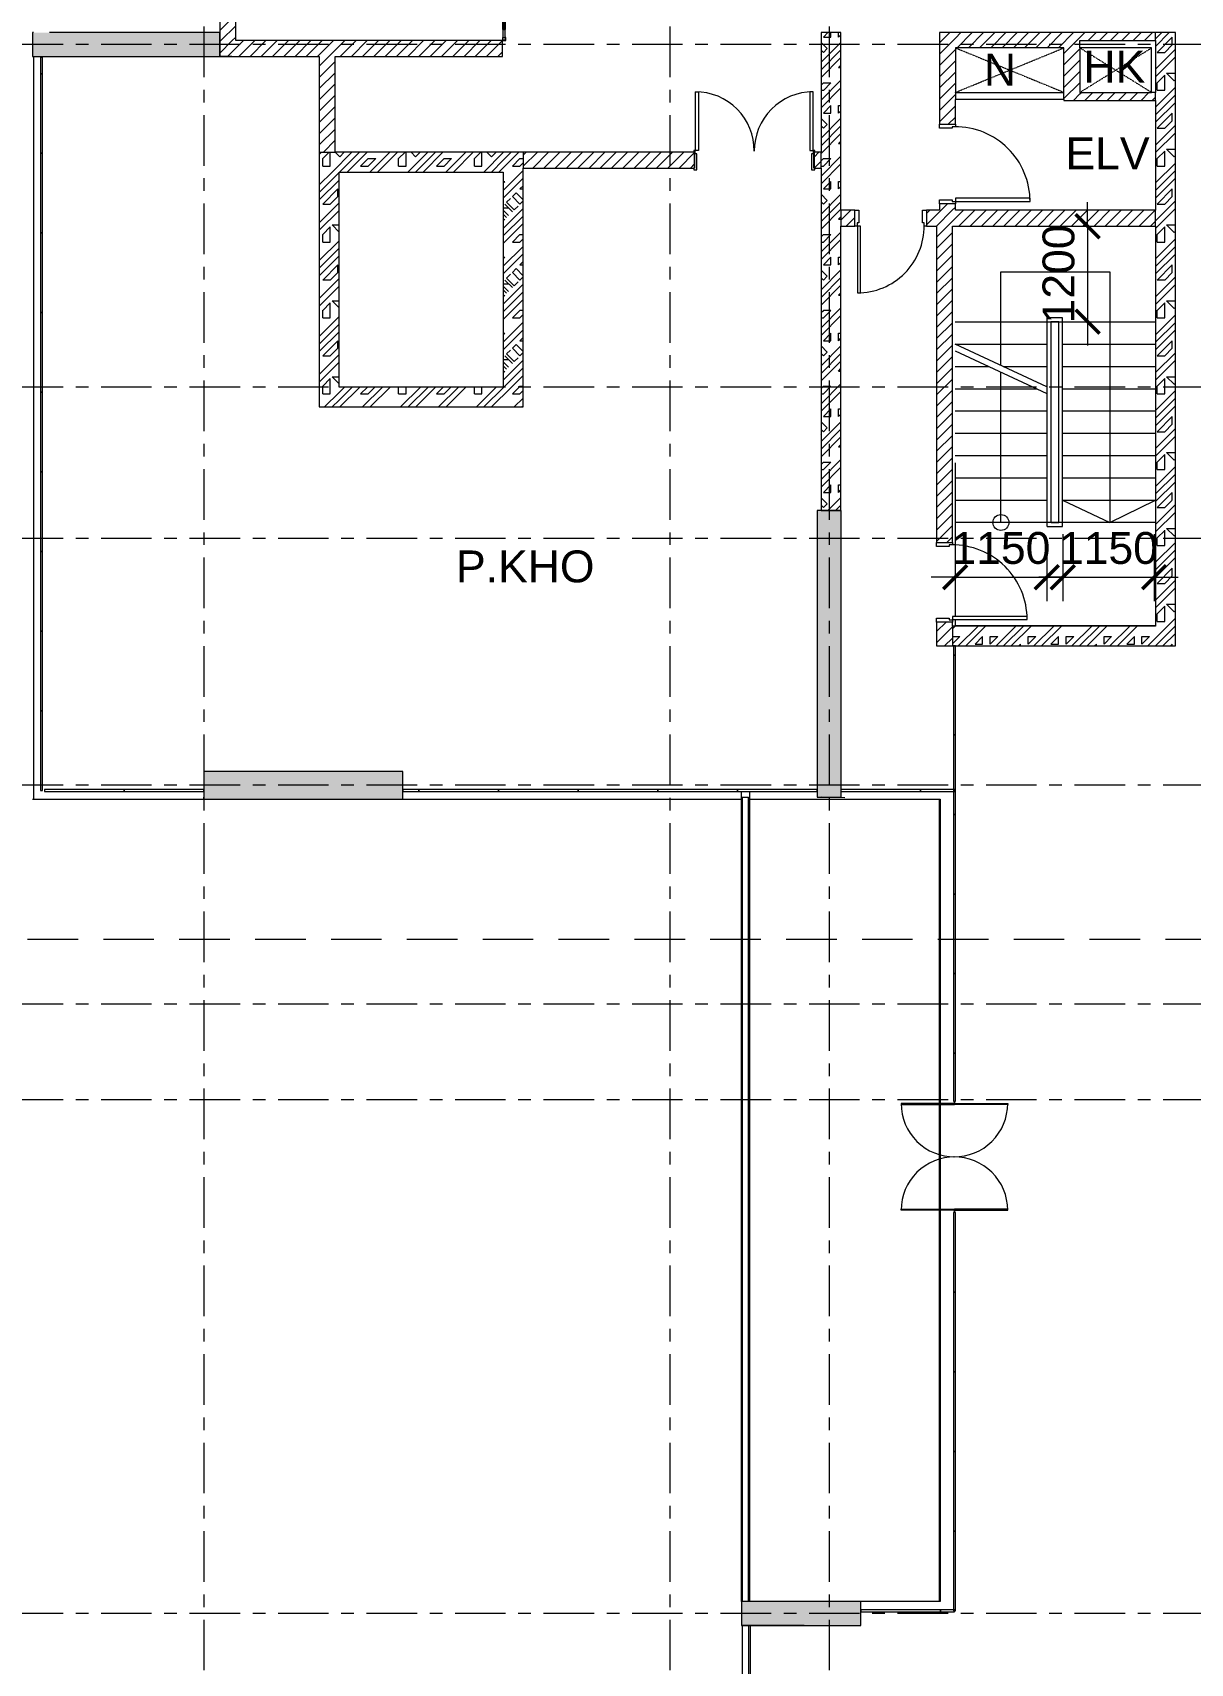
# Model space of a CAD drawing. Header units: millimetres. Extents: x -20201 to 105152, y -11216 to 48206.
# Drawn here: x -8499 to 6038, y 10825 to 31301 of the extents above; entities that cross this region are included whole.
import ezdxf

# ---------------------------------------------------------------- set-up
doc = ezdxf.new("R2010")
doc.units = ezdxf.units.MM
for name, pattern in [('Dash', [6.35, 3.175, -3.175]), ('Grid Line', [22.225, 12.7, -3.175, 3.175, -3.175]), ('HIDDEN2', [4.7625, 3.175, -1.5875])]:
    doc.linetypes.add(name, pattern=pattern)
for name, color, linetype, lineweight in [('A-DETL-GENF', 31, 'Continuous', 5), ('A-DETL-GENF-HDLN', 161, 'Dash', 5), ('CHU', 181, 'Continuous', 5), ('CUA', 31, 'Continuous', 9), ('DIM', 1, 'Continuous', 5), ('HATCH-TUONG', 152, 'Continuous', 9), ('KI-HIEU-1', 151, 'Continuous', 9), ('KINH', 152, 'Continuous', 5), ('NET CAT', 3, 'Continuous', 5), ('NET CATConcrete', 3, 'Continuous', 5), ('NET THAY 1', 41, 'Continuous', 5), ('NET-CAT', 3, 'Continuous', 9), ('NET-THAY', 2, 'Continuous', 9), ('TRUC', 225, 'Continuous', 5)]:
    doc.layers.add(name, color=color, linetype=linetype, lineweight=lineweight)
doc.styles.add('Arial_2', font='arial_1.ttf', dxfattribs={"height": 400})
doc.styles.add('TA1', font='arial_1.ttf')
doc.dimstyles.new('D_200_KTx2', dxfattribs={"dimtxt": 400, "dimasz": 300, "dimexe": 300, "dimexo": 300, "dimgap": 160, "dimtad": 1, "dimdec": 0, "dimzin": 9, "dimtxsty": 'TA1', "dimblk": 'ARCHTICK', "dimcen": 1, "dimdle": 300, "dimclrd": 256, "dimclre": 256, "dimclrt": 7, "dimadec": 0, "dimazin": 0, "dimtfac": 1, "dimtdec": 0, "dimtix": 1, "dimtmove": 1, "dimatfit": 3, "dimldrblk": 'ARCHTICK', "dimfxl": 0, "dimtolj": 1, "dimtzin": 0, "dimlwd": -1, "dimlwe": -1, "dimarcsym": 0})
pattern_1 = [(45, (0, 0), (-70.71068, 70.71068), [])]
pattern_2 = [(45, (95.25, 0), (-476.246, 476.246), []), (45, (190.5, 0), (-476.246, 476.246), []), (45, (0, 0), (-476.246, 476.246), []), (45, (476.25, 0), (-476.246, 476.246), []), (45, (571.5, 0), (-476.246, 476.246), []), (0, (381, 95.25), (0, 952.5), [95.25, -857.25]), (0, (476.25, 190.5), (0, 952.5), [95.25, -857.25]), (45, (381, 95.25), (0, 952.491), [134.683, -1212.342]), (45, (476.25, 95.25), (0, 952.491), [134.683, -1212.342]), (0, (381, 95.25), (0, 952.5), [95.25, -857.25]), (90, (-95.25, 95.25), (-952.5, 6e-14), [95.25, -857.25]), (90, (0, 95.25), (-952.5, 6e-14), [190.5, -762]), (45, (-95.25, 190.5), (0, 952.491), [134.683, -1212.342]), (90, (762, 381), (-952.5, 6e-14), [95.25, -857.25]), (0, (666.75, 381), (0, 952.5), [95.25, -857.25]), (45, (666.75, 381), (0, 952.491), [134.683, -1212.342]), (0, (857.25, 95.25), (0, 952.5), [95.25, -857.25]), (0, (857.25, 571.5), (0, 952.5), [95.25, -857.25]), (90, (1047.75, 666.75), (-952.5, 6e-14), [95.25, -857.25]), (45, (857.25, 571.5), (0, 952.491), [269.367, -1077.658]), (45, (952.5, 571.5), (0, 952.491), [134.683, -1212.342]), (45, (1143, 762), (0, 952.491), [134.683, -1212.342]), (0, (1143, 857.25), (0, 952.5), [95.25, -857.25]), (90, (1143, 762), (-952.5, 6e-14), [95.25, -857.25]), (0, (476.25, 762), (0, 952.5), [95.25, -857.25]), (0, (666.75, 857.25), (0, 952.5), [95.25, -857.25]), (90, (571.5, 762), (-952.5, 6e-14), [95.25, -857.25]), (90, (666.75, 762), (-952.5, 6e-14), [95.25, -857.25]), (45, (476.25, 762), (0, 952.491), [134.683, -1212.342]), (45, (666.75, 762), (0, 952.491), [134.683, -1212.342]), (135, (119, 214.8), (-952.491, 6e-14), [134.683, -1212.342]), (135, (238.1, 333.4), (-952.491, 6e-14), [134.683, -1212.342]), (135, (309.56, 404.8), (-952.491, 6e-14), [134.683, -1212.342]), (135, (333.4, 428.6), (-952.491, 6e-14), [134.683, -1212.342]), (135, (381, 476.25), (-952.491, 6e-14), [134.683, -1212.342]), (135, (404.8, 500.06), (-952.491, 6e-14), [134.683, -1212.342]), (135, (476.25, 571.5), (-952.491, 6e-14), [134.683, -1212.342]), (135, (523.9, 619.1), (-952.491, 6e-14), [134.683, -1212.342]), (45, (119, 214.8), (0, 952.491), [95.25, -1251.775]), (45, (238.1, 333.4), (0, 952.491), [67.36, -1279.665]), (45, (404.8, 500.06), (0, 952.491), [67.36, -1279.665]), (45, (309.56, 595.3), (0, 952.491), [67.36, -1279.665]), (45, (476.25, 571.5), (0, 952.491), [67.36, -1279.665]), (45, (381, 666.75), (0, 952.491), [67.36, -1279.665]), (0, (24.2, 309.5), (0, 952.5), [190.043, -762.457]), (0, (238.1, 523.9), (0, 952.5), [95.25, -857.25])]

# ---------------------------------------------------------------- blocks, each defined once
blk = doc.blocks.new('THANG  BO 5 - THANG  BO 5-373209-MẶT BẰNG TẦNG 2-3')
at = {"layer": 'A-DETL-GENF'}
for p, q in [((3647, 27112), (3647, 28287)), ((3647, 28287), (5013, 28287)), ((5013, 28287), (5013, 25142)), ((3072, 27662), (5588, 27662)), ((4422, 27712), (4222, 27712)), ((4222, 27712), (4222, 25092)), ((4372, 27662), (4272, 27662)), ((4272, 27662), (4272, 25142)), ((4372, 25142), (4372, 27662)), ((4422, 25092), (4422, 27712)), ((4222, 26847), (3072, 27382)), ((3072, 27382), (4222, 27382)), ((3072, 27296), (4222, 26761)), ((4418, 27382), (5588, 27382)), ((3072, 27102), (3490, 27102)), ((3674, 27102), (4222, 27102)), ((4418, 27102), (5588, 27102)), ((3647, 25142), (3647, 27026)), ((3072, 26822), (4092, 26822)), ((4418, 26822), (5588, 26822)), ((3072, 26542), (4222, 26542)), ((4418, 26542), (5588, 26542)), ((3072, 26262), (4222, 26262)), ((4418, 26262), (5588, 26262)), ((3072, 25982), (4222, 25982)), ((4418, 25982), (5588, 25982)), ((3072, 25702), (4222, 25702)), ((4418, 25702), (5588, 25702)), ((3072, 25422), (4226, 25422)), ((4418, 25422), (5588, 25422)), ((4422, 25422), (5013, 25142)), ((5013, 25142), (5588, 25422)), ((4272, 25142), (3072, 25142)), ((4226, 25092), (4422, 25092)), ((5588, 25142), (4276, 25142)), ((4276, 25142), (4372, 25142))]:
    blk.add_line(p, q, dxfattribs=at)
blk.add_circle((3647, 25142), 100, dxfattribs=at)
blk = doc.blocks.new('ALC1807-ASCENT PLAZA-KET CAU 1_rvt-1-MẶT BẰNG TẦNG 1')
at = {"layer": 'NET CAT'}
for points in [[(-8489, 31000), (-6149, 31000), (-6149, 31300), (-8499, 31300), (-8499, 31000)], [(1651, 21700), (1651, 25300), (1351, 25300), (1351, 21700)], [(-3849, 21675), (-3849, 22025), (-6349, 22025), (-6349, 21675), (-5939, 21675)], [(1901, 11300), (1901, 11600), (401, 11600), (401, 11300)]]:
    blk.add_hatch(color=7, dxfattribs=at).paths.add_polyline_path(points, flags=0)
at = {"layer": 'NET CAT', "color": 90, "lineweight": 13}
for p, q in [((-8489, 31300), (-8499, 31300)), ((-8499, 31300), (-8499, 31000)), ((-6149, 31300), (-8289, 31300)), ((-6149, 31000), (-6149, 31300)), ((-8499, 31000), (-6149, 31000)), ((1651, 25300), (1351, 25300)), ((1351, 25300), (1351, 21700)), ((1651, 21700), (1651, 25300)), ((-3849, 22025), (-6349, 22025)), ((-6349, 22025), (-6349, 21675)), ((-3849, 21675), (-3849, 22025)), ((-6349, 21675), (-3849, 21675)), ((1351, 21700), (1651, 21700)), ((1901, 11600), (401, 11600)), ((401, 11600), (401, 11300)), ((1901, 11300), (1901, 11600)), ((401, 11300), (1901, 11300))]:
    blk.add_line(p, q, dxfattribs=at)
blk = doc.blocks.new('_ARCHTICK')
at = {"color": 0, "linetype": 'ByBlock', "const_width": 0.15}
blk.add_lwpolyline([(-0.5, -0.5), (0.5, 0.5)], dxfattribs=at)
blk = doc.blocks.new('*D72')
at = {"layer": 'Defpoints', "color": 0, "transparency": 16777216}
for p in [(4697, 28870), (4654, 27670), (4748, 27670)]:
    blk.add_point(p, dxfattribs=at)
at = {"layer": 'DIM', "transparency": 16777216}
for p, q in [((4748, 28870), (4748, 29170)), ((4748, 28870), (4748, 27670)), ((4997, 28870), (5048, 28870)), ((4748, 27670), (4748, 27370)), ((4954, 27670), (5048, 27670))]:
    blk.add_line(p, q, dxfattribs=at)
at = {"layer": 'DIM', "transparency": 16777216, "xscale": 300, "yscale": 300, "zscale": 300}
for p, rotation in [((4748, 28870), 270), ((4748, 27670), 90)]:
    blk.add_blockref('_ARCHTICK', p, dxfattribs=dict(at, rotation=rotation))
at = {"layer": 'DIM', "color": 7, "transparency": 16777216, "insert": (4384, 28270), "char_height": 400, "attachment_point": 5, "rotation": 90, "style": 'TA1'}
blk.add_mtext('\\A1;1200', dxfattribs=at)
blk = doc.blocks.new('*D73')
at = {"layer": 'Defpoints', "color": 0, "transparency": 16777216}
for p in [(3084, 25150), (4234, 25150), (4234, 24463)]:
    blk.add_point(p, dxfattribs=at)
at = {"layer": 'DIM', "transparency": 16777216}
for p, q in [((3084, 24850), (3084, 24163)), ((4234, 24850), (4234, 24163)), ((3084, 24463), (2784, 24463)), ((3084, 24463), (4234, 24463)), ((4234, 24463), (4534, 24463))]:
    blk.add_line(p, q, dxfattribs=at)
at = {"layer": 'DIM', "transparency": 16777216, "xscale": 300, "yscale": 300, "zscale": 300}
blk.add_blockref('_ARCHTICK', (3084, 24463), dxfattribs=at)
at = {"layer": 'DIM', "transparency": 16777216, "xscale": 300, "yscale": 300, "zscale": 300, "rotation": 180}
blk.add_blockref('_ARCHTICK', (4234, 24463), dxfattribs=at)
at = {"layer": 'DIM', "color": 7, "transparency": 16777216, "insert": (3659, 24827), "char_height": 400, "attachment_point": 5, "style": 'TA1'}
blk.add_mtext('\\A1;1150', dxfattribs=at)
blk = doc.blocks.new('*D74')
at = {"layer": 'Defpoints', "color": 0, "transparency": 16777216}
for p in [(4435, 25305), (5584, 25305), (5584, 24463)]:
    blk.add_point(p, dxfattribs=at)
at = {"layer": 'DIM', "transparency": 16777216}
for p, q in [((4435, 25005), (4435, 24163)), ((5584, 25005), (5584, 24163)), ((4435, 24463), (4135, 24463)), ((4435, 24463), (5584, 24463)), ((5584, 24463), (5884, 24463))]:
    blk.add_line(p, q, dxfattribs=at)
at = {"layer": 'DIM', "transparency": 16777216, "xscale": 300, "yscale": 300, "zscale": 300}
blk.add_blockref('_ARCHTICK', (4435, 24463), dxfattribs=at)
at = {"layer": 'DIM', "transparency": 16777216, "xscale": 300, "yscale": 300, "zscale": 300, "rotation": 180}
blk.add_blockref('_ARCHTICK', (5584, 24463), dxfattribs=at)
at = {"layer": 'DIM', "color": 7, "transparency": 16777216, "insert": (5009, 24827), "char_height": 400, "attachment_point": 5, "style": 'TA1'}
blk.add_mtext('\\A1;1150', dxfattribs=at)
blk = doc.blocks.new('CUA 1 CANH MO - 2 - Type 1-362973-MẶT BẰNG TẦNG 2')
at = {"layer": 'CUA'}
for p, q in [((-349, -102), (-349, 98)), ((-349, 98), (-299, 98)), ((-299, 98), (-299, -61)), ((501, 98), (551, 98)), ((501, -61), (501, 98)), ((551, 98), (551, -102)), ((-319, -102), (-349, -102)), ((-319, -61), (-319, -102)), ((-299, -61), (-319, -61)), ((-278, -102), (-318, -102)), ((-318, -102), (-318, -940)), ((-278, -940), (-278, -102)), ((521, -61), (501, -61)), ((521, -102), (521, -61)), ((551, -102), (521, -102)), ((-318, -940), (-278, -940))]:
    blk.add_line(p, q, dxfattribs=at)
blk.add_arc((-318, -102), 838, 270, 0.5, dxfattribs=at)
blk = doc.blocks.new('CUA 1 CANH MO - 2 - Type 1000-536410-MẶT BẰNG TẦNG 2')
at = {"layer": 'CUA', "lineweight": 5}
for p, q in [((-399, -102), (-399, 98)), ((-399, 98), (-349, 98)), ((-349, 98), (-349, -61)), ((551, 98), (601, 98)), ((551, -61), (551, 98)), ((601, 98), (601, -102)), ((-369, -102), (-399, -102)), ((-369, -61), (-369, -102)), ((-349, -61), (-369, -61)), ((571, -61), (551, -61)), ((571, -102), (571, -61)), ((601, -102), (571, -102))]:
    blk.add_line(p, q, dxfattribs=at)
at = {"layer": 'CUA'}
for p, q in [((-328, -102), (-368, -102)), ((-368, -102), (-368, -1040)), ((-328, -1040), (-328, -102)), ((-368, -1040), (-328, -1040))]:
    blk.add_line(p, q, dxfattribs=at)
at = {"layer": 'CUA', "lineweight": 5}
blk.add_arc((-368, -102), 938, 270, 0.5, dxfattribs=at)
blk = doc.blocks.new('System Panel - Glazed-616741-MẶT BẰNG TẦNG 2')
at = {"layer": 'KINH', "lineweight": 9}
for p, q in [((400, 13), (-400, 13)), ((-400, 13), (-400, -13)), ((400, -13), (400, 13)), ((-400, -13), (400, -13))]:
    blk.add_line(p, q, dxfattribs=at)
blk = doc.blocks.new('CUA 1 CANH MO - 2 - Type 1000-536230-MẶT BẰNG TẦNG 2')
at = {"layer": 'CUA', "lineweight": 5}
for p, q in [((-399, -102), (-399, 98)), ((-399, 98), (-349, 98)), ((-349, 98), (-349, -61)), ((551, 98), (601, 98)), ((551, -61), (551, 98)), ((601, 98), (601, -102)), ((-369, -102), (-399, -102)), ((-369, -61), (-369, -102)), ((-349, -61), (-369, -61)), ((571, -61), (551, -61)), ((571, -102), (571, -61)), ((601, -102), (571, -102))]:
    blk.add_line(p, q, dxfattribs=at)
at = {"layer": 'CUA'}
for p, q in [((-328, -102), (-368, -102)), ((-368, -102), (-368, -1040)), ((-328, -1040), (-328, -102)), ((-368, -1040), (-328, -1040))]:
    blk.add_line(p, q, dxfattribs=at)
at = {"layer": 'CUA', "lineweight": 5}
blk.add_arc((-368, -102), 938, 270, 0.5, dxfattribs=at)
blk = doc.blocks.new('CUA 2 CANH MO KHUNG NHOM - 1 - Type 1500-628725-MẶT BẰNG TẦNG 2')
at = {"layer": 'CUA'}
for p, q in [((-638, 861), (-598, 861)), ((-638, 122), (-638, 861)), ((-598, 861), (-598, 122)), ((800, 861), (800, 122)), ((840, 861), (800, 861)), ((840, 122), (840, 861)), ((-598, 122), (-638, 122)), ((800, 122), (840, 122))]:
    blk.add_line(p, q, dxfattribs=at)
at = {"layer": 'CUA', "lineweight": 5}
for p, q in [((-639, 122), (-659, 122)), ((-659, 122), (-659, 102)), ((-659, 102), (-649, 102)), ((-649, 102), (-649, -98)), ((-639, 81), (-639, 122)), ((-619, 81), (-639, 81)), ((-619, -118), (-619, 81)), ((841, 81), (821, 81)), ((821, 81), (821, -118)), ((861, 122), (841, 122)), ((841, 122), (841, 81)), ((851, -98), (851, 102)), ((851, 102), (861, 102)), ((861, 102), (861, 122)), ((-649, -98), (-659, -98)), ((-659, -98), (-659, -118)), ((-659, -118), (-619, -118)), ((821, -118), (861, -118)), ((861, -98), (851, -98)), ((861, -118), (861, -98))]:
    blk.add_line(p, q, dxfattribs=at)
for centre, start, end in [((-638, 122), 359.5, 90), ((840, 122), 90, 180.5)]:
    blk.add_arc(centre, 738, start, end, dxfattribs=at)
blk = doc.blocks.new('System Panel - Glazed-540955-MẶT BẰNG TẦNG 2')
at = {"layer": 'KINH', "lineweight": 9}
for p, q in [((500, 13), (-500, 13)), ((-500, 13), (-500, -13)), ((500, -13), (500, 13)), ((-500, -13), (500, -13))]:
    blk.add_line(p, q, dxfattribs=at)
blk = doc.blocks.new('CUA KINH BAN LE SAN MO 2 HUONG - Type 1-569646-MẶT BẰNG TẦNG 2')
at = {"layer": 'CUA'}
for p, q in [((-669, 668.5), (-657, 668.5)), ((-669, 0), (-669, 668.5)), ((-657, 668.5), (-657, 0)), ((657, 668.5), (657, 0)), ((669, 668.5), (657, 668.5)), ((669, 0), (669, 668.5)), ((-670, 0.5), (-700, 0.5)), ((-700, 0.5), (-700, -0.5)), ((-670, -0.5), (-670, 0.5)), ((-657, 0), (-669, 0)), ((-669, 0), (-669, -668.5)), ((-657, 0), (-669, 0)), ((-657, -668.5), (-657, 0)), ((657, 0), (669, 0)), ((657, -668.5), (657, 0)), ((657, 0), (669, 0)), ((669, 0), (669, -668.5)), ((700, 0.5), (670, 0.5)), ((670, 0.5), (670, -0.5)), ((700, -0.5), (700, 0.5)), ((-700, -0.5), (-670, -0.5)), ((670, -0.5), (700, -0.5)), ((-669, -668.5), (-657, -668.5)), ((669, -668.5), (657, -668.5))]:
    blk.add_line(p, q, dxfattribs=at)
for centre, start, end in [((-669, 0), 359.5, 90), ((669, 0), 90, 180.5), ((-669, 0), 270, 0.5), ((669, 0), 179.5, 270)]:
    blk.add_arc(centre, 668.5, start, end, dxfattribs=at)
blk = doc.blocks.new('System Panel - Glazed-569245-MẶT BẰNG TẦNG 2')
at = {"layer": 'KINH', "color": 250, "lineweight": 9}
for p, q in [((300, 12.7), (-300, 12.7)), ((-300, 12.7), (-300, -12.7)), ((300, -12.7), (300, 12.7)), ((-300, -12.7), (300, -12.7))]:
    blk.add_line(p, q, dxfattribs=at)
blk = doc.blocks.new('System Panel - Glazed-819737-MẶT BẰNG TẦNG 2')
at = {"layer": 'KINH', "color": 250, "lineweight": 9}
for p, q in [((100, 13), (-100, 13)), ((-100, 13), (-100, -13)), ((100, -13), (100, 13)), ((-100, -13), (100, -13))]:
    blk.add_line(p, q, dxfattribs=at)
blk = doc.blocks.new('Top Rail Type - Top Rail_Internal_-571247-MẶT BẰNG TẦNG 2')
at = {"layer": 'NET THAY 1', "color": 7}
for p, q in [((410, 21700), (410, 11600)), ((490, 11600), (490, 21700))]:
    blk.add_line(p, q, dxfattribs=at)
at = {"layer": 'NET THAY 1', "color": 7, "flags": 128}
for points in [[(410, 21700), (411, 21700), (413, 21700), (418, 21700), (423, 21700), (430, 21700), (438, 21700), (446, 21700), (454, 21700), (462, 21700), (470, 21700), (477, 21700), (482, 21700), (486, 21700), (489, 21700), (490, 21700)], [(490, 11600), (489, 11600), (486, 11600), (482, 11600), (477, 11600), (470, 11600), (462, 11600), (454, 11600), (446, 11600), (438, 11600), (430, 11600), (423, 11600), (418, 11600), (413, 11600), (411, 11600), (410, 11600)]]:
    blk.add_lwpolyline(points, dxfattribs=at)
blk = doc.blocks.new('Top Rail Type - Top Rail_Internal_-V1-MẶT BẰNG TẦNG 2')
at = {"layer": 'NET THAY 1', "color": 7}
for p, q in [((409, 21700), (409, 11600)), ((491, 21700), (491, 11600))]:
    blk.add_line(p, q, dxfattribs=at)
blk = doc.blocks.new('System Panel - Glazed-629866-MẶT BẰNG TẦNG 2')
at = {"layer": 'KINH', "lineweight": 9}
for p, q in [((57, 13), (-57, 13)), ((-57, 13), (-57, -13)), ((57, -13), (57, 13)), ((-57, -13), (57, -13))]:
    blk.add_line(p, q, dxfattribs=at)
blk = doc.blocks.new('System Panel - Glazed-807404-MẶT BẰNG TẦNG 2')
at = {"layer": 'KINH', "lineweight": 9}
for p, q in [((212, 13), (-212, 13)), ((-212, 13), (-212, -13)), ((212, -13), (212, 13)), ((-212, -13), (212, -13))]:
    blk.add_line(p, q, dxfattribs=at)
blk = doc.blocks.new('CUA SAN PHOI LUA - CUA SAN PHOI LUA-807321-MẶT BẰNG TẦNG 2')
at = {"layer": 'CUA'}
for p, q in [((-460, -100), (-500, -100)), ((-500, -100), (-500, -140)), ((-500, -140), (-460, -140)), ((-495, -135), (-495, -105)), ((-495, -105), (-460, -105)), ((-460, -135), (-495, -135)), ((-460, -105), (-460, -100)), ((-360, -105), (-460, -105)), ((-460, -105), (-460, -135)), ((-460, -135), (-360, -135)), ((-460, -140), (-460, -135)), ((-360, -135), (-360, -105)), ((-360, -105), (400, -105)), ((400, -115), (-360, -115)), ((-360, -115), (-360, -125)), ((-360, -125), (400, -125)), ((400, -135), (-360, -135)), ((500, -105), (400, -105)), ((400, -105), (400, -135)), ((400, -125), (400, -115)), ((400, -135), (500, -135)), ((500, -135), (500, -105))]:
    blk.add_line(p, q, dxfattribs=at)
at = {"layer": 'CUA', "color": 250}
for p, q in [((1460, -100), (1460, -105)), ((1500, -100), (1460, -100)), ((1460, -105), (1495, -105)), ((1495, -135), (1460, -135)), ((1460, -135), (1460, -140)), ((1460, -140), (1500, -140)), ((1495, -105), (1495, -135)), ((1500, -140), (1500, -100))]:
    blk.add_line(p, q, dxfattribs=at)
blk = doc.blocks.new('System Panel - Glazed-845754-MẶT BẰNG TẦNG 2')
at = {"layer": 'KINH', "lineweight": 9}
for p, q in [((87, 13), (-87, 13)), ((-87, 13), (-87, -13)), ((87, -13), (87, 13)), ((-87, -13), (87, -13))]:
    blk.add_line(p, q, dxfattribs=at)
blk = doc.blocks.new('Family1 - Family1-807377-MẶT BẰNG TẦNG 2')
at = {"layer": 'A-DETL-GENF', "color": 7}
for p, q in [((1363, 560), (0, 560)), ((0, 560), (0, 0)), ((1363, 0), (1363, 560)), ((0, 0), (1363, 0))]:
    blk.add_line(p, q, dxfattribs=at)
at = {"layer": 'A-DETL-GENF-HDLN', "color": 7}
for p, q in [((0, 560), (1363, 1)), ((0, 0), (1363, 559))]:
    blk.add_line(p, q, dxfattribs=at)
blk = doc.blocks.new('Family1 - Family1-853183-MẶT BẰNG TẦNG 2')
at = {"layer": 'A-DETL-GENF', "color": 7}
for p, q in [((900, 560), (0, 560)), ((0, 560), (0, 0)), ((900, 0), (900, 560)), ((0, 0), (900, 0))]:
    blk.add_line(p, q, dxfattribs=at)
at = {"layer": 'A-DETL-GENF-HDLN', "color": 7}
for p, q in [((0, 560), (900, 1)), ((0, 0), (900, 559))]:
    blk.add_line(p, q, dxfattribs=at)

msp = doc.modelspace()

# ---------------------------------------------------------------- hatches: boundary and pattern name
at = {"layer": 'HATCH-TUONG', "lineweight": 5}
h = msp.add_hatch(dxfattribs=at)
h.set_pattern_fill('FP_2', color=256, style=0, pattern_type=2)
h.set_pattern_definition(pattern_1)
h.paths.add_polyline_path([(-2599.5, 30999.9), (-2599.5, 31199.9), (-2799.5, 31199.9), (-2799.5, 30999.9)], flags=0)
h.paths.add_polyline_path([(-2799.5, 32199.9), (-2599.5, 32199.9), (-2599.5, 36299.9), (-2799.5, 36299.9), (-2799.5, 32799.9)], flags=0)
h = msp.add_hatch(dxfattribs=at)
h.set_pattern_fill('FP_2', color=256, style=0, pattern_type=2)
h.set_pattern_definition(pattern_1)
h.paths.add_polyline_path([(-5949.5, 31199.9), (-5949.5, 32799.9), (-6149.5, 32799.9), (-6149.5, 31199.9)], flags=0)
h = msp.add_hatch(dxfattribs=at)
h.set_pattern_fill('FP_2', color=256, style=0, pattern_type=2)
h.set_pattern_definition(pattern_1)
h.paths.add_polyline_path([(-2799.5, 30999.9), (-2799.5, 31199.9), (-6149.5, 31199.9), (-6149.5, 30999.9), (-3893.8, 30999.9)], flags=0)
h = msp.add_hatch(dxfattribs=at)
h.set_pattern_fill('FP_1', color=256, style=0, pattern_type=2)
h.set_pattern_definition(pattern_2)
h.paths.add_polyline_path([(1400.5, 25299.9), (1650.5, 25299.9), (1650.5, 31299.9), (1400.5, 31299.9), (1400.5, 25833.4)], flags=0)
h = msp.add_hatch(dxfattribs=at)
h.set_pattern_fill('FP_2', color=256, style=0, pattern_type=2)
h.set_pattern_definition(pattern_1)
h.paths.add_polyline_path([(2887.2, 29069.9), (3087.2, 29069.9), (3087.2, 29150), (2887.2, 29150)], flags=0)
h.paths.add_polyline_path([(2887.2, 30150), (3087.2, 30150), (3087.2, 31299.9), (2887.2, 31299.9), (2887.2, 30459.9)], flags=0)
h = msp.add_hatch(dxfattribs=at)
h.set_pattern_fill('FP_2', color=256, style=0, pattern_type=2)
h.set_pattern_definition(pattern_1)
h.paths.add_polyline_path([(4650.5, 31099.9), (4650.5, 31299.9), (3087.2, 31299.9), (3087.2, 31109.9), (4450.5, 31109.9), (4450.5, 31099.9)], flags=0)
h = msp.add_hatch(dxfattribs=at)
h.set_pattern_fill('FP_2', color=256, style=0, pattern_type=2)
h.set_pattern_definition(pattern_1)
h.paths.add_polyline_path([(5600.5, 31199.9), (5600.5, 31299.9), (4650.5, 31299.9), (4650.5, 31199.9), (4665.6, 31199.9)], flags=0)
h = msp.add_hatch(dxfattribs=at)
h.set_pattern_fill('FP_1', color=256, style=0, pattern_type=2)
h.set_pattern_definition(pattern_2)
h.paths.add_polyline_path([(5600.5, 23599.9), (5850.5, 23599.9), (5850.5, 31299.9), (5600.5, 31299.9), (5600.5, 23849.9)], flags=0)
h = msp.add_hatch(dxfattribs=at)
h.set_pattern_fill('FP_2', color=256, style=0, pattern_type=2)
h.set_pattern_definition(pattern_1)
h.paths.add_polyline_path([(-4699.5, 29799.9), (-4699.5, 30999.9), (-4899.5, 30999.9), (-4899.5, 29799.9)], flags=0)
h = msp.add_hatch(dxfattribs=at)
h.set_pattern_fill('FP_2', color=256, style=0, pattern_type=2)
h.set_pattern_definition(pattern_1)
h.paths.add_polyline_path([(4650.5, 30449.9), (4650.5, 31099.9), (4450.5, 31099.9), (4450.5, 30449.9)], flags=0)
h = msp.add_hatch(dxfattribs=at)
h.set_pattern_fill('FP_2', color=256, style=0, pattern_type=2)
h.set_pattern_definition(pattern_1)
h.paths.add_polyline_path([(5600.5, 30449.9), (5600.5, 30549.9), (4650.5, 30549.9), (4650.5, 30449.9), (5550.5, 30449.9)], flags=0)
h = msp.add_hatch(dxfattribs=at)
h.set_pattern_fill('FP_1', color=256, style=0, pattern_type=2)
h.set_pattern_definition(pattern_2)
h.paths.add_polyline_path([(-4649.5, 29549.9), (-2589.5, 29549.9), (-2589.5, 29799.9), (-4899.5, 29799.9), (-4899.5, 29549.9)], flags=0)
h = msp.add_hatch(dxfattribs=at)
h.set_pattern_fill('FP_1', color=256, style=0, pattern_type=2)
h.set_pattern_definition(pattern_2)
h.paths.add_polyline_path([(-2589.5, 26849.9), (-2339.5, 26849.9), (-2339.5, 29799.9), (-2589.5, 29799.9), (-2589.5, 29549.9)], flags=0)
h = msp.add_hatch(dxfattribs=at)
h.set_pattern_fill('FP_2', color=256, style=0, pattern_type=2)
h.set_pattern_definition(pattern_1)
h.paths.add_polyline_path([(-2339.5, 29599.9), (-187.8, 29599.9), (-187.8, 29799.9), (-2339.5, 29799.9), (-2339.5, 29684.1)], flags=0)
h.paths.add_polyline_path([(1312.2, 29599.9), (1400.5, 29599.9), (1400.5, 29799.9), (1312.2, 29799.9), (1312.2, 29684.1)], flags=0)
h = msp.add_hatch(dxfattribs=at)
h.set_pattern_fill('FP_1', color=256, style=0, pattern_type=2)
h.set_pattern_definition(pattern_2)
h.paths.add_polyline_path([(-4649.5, 26599.9), (-4649.5, 29549.9), (-4899.5, 29549.9), (-4899.5, 26599.9)], flags=0)
h = msp.add_hatch(dxfattribs=at)
h.set_pattern_fill('FP_2', color=256, style=0, pattern_type=2)
h.set_pattern_definition(pattern_1)
h.paths.add_polyline_path([(3050.5, 28869.9), (5600.5, 28869.9), (5600.5, 29069.9), (2725.8, 29069.9), (2725.8, 28869.9), (2850.5, 28869.9)], flags=0)
h.paths.add_polyline_path([(1812.4, 28869.9), (1825.8, 28869.9), (1825.8, 29069.9), (1650.5, 29069.9), (1650.5, 28869.9)], flags=0)
h = msp.add_hatch(dxfattribs=at)
h.set_pattern_fill('FP_2', color=256, style=0, pattern_type=2)
h.set_pattern_definition(pattern_1)
h.paths.add_polyline_path([(2850.5, 23599.9), (3050.5, 23599.9), (3050.5, 23899.9), (2850.5, 23899.9)], flags=0)
h.paths.add_polyline_path([(2850.5, 24899.9), (3050.5, 24899.9), (3050.5, 28869.9), (2850.5, 28869.9), (2850.5, 25833.4)], flags=0)
h = msp.add_hatch(dxfattribs=at)
h.set_pattern_fill('FP_1', color=256, style=0, pattern_type=2)
h.set_pattern_definition(pattern_2)
h.paths.add_polyline_path([(-3893.8, 26599.9), (-2339.5, 26599.9), (-2339.5, 26849.9), (-4649.5, 26849.9), (-4649.5, 26599.9)], flags=0)
h = msp.add_hatch(dxfattribs=at)
h.set_pattern_fill('FP_1', color=256, style=0, pattern_type=2)
h.set_pattern_definition(pattern_2)
h.paths.add_polyline_path([(5600.5, 23599.9), (5600.5, 23849.9), (3050.5, 23849.9), (3050.5, 23599.9), (4665.6, 23599.9)], flags=0)
at = {"layer": 'NET THAY 1'}
h = msp.add_hatch(dxfattribs=at)
h.set_pattern_fill('FP_6', color=256, style=0, pattern_type=2)
h.set_pattern_definition([(230, (3100.52, 25879.94), (-182.185, 15.939), [19.05, -209.55]), (175, (3100.52, 25879.94), (-35.242, 191.057), [15.24, -167.64]), (280.451, (3085.34, 25881.26), (-146.943, -175.117), [16.19, -178.09]), (210, (3100.52, 25879.94), (-165.746, 77.289), [19.05, -209.55]), (155, (3100.52, 25879.94), (32.228, 191.588), [15.24, -167.64]), (260.451, (3086.7, 25886.36), (-197.974, -114.299), [16.19, -178.09]), (226.184, (3100.52, 25829.14), (-271.08, 42.043), [28.575, -314.325]), (276.636, (3077.93, 25832.64), (-237.403, -247.427), [24.285, -267.135]), (171.184, (3100.52, 25829.14), (-237.405, -247.425), [22.86, -251.46]), (201, (3075.12, 25841.84), (-151.615, 102.266), [19.05, -209.55]), (146, (3075.12, 25841.84), (-61.802, -184.188), [15.24, -167.64]), (251.451, (3062.49, 25850.36), (-213.417, -81.921), [16.19, -178.09]), (217.5, (3100.524, 25879.94), (-3.0883, -84.555), [8.382, -157.226, 8.382, -161.798, -168.275]), (217.5, (3100.524, 25879.94), (-3.0883, -84.555), [-335.788, 8.382, -159.893]), (187.5, (3100.52, 25879.94), (-66.8194, -100.181), [8.382, -88.646, 8.382, -153.416, -64.135]), (187.5, (3100.52, 25879.94), (-66.8194, -100.181), [-258.826, 8.382, -55.753]), (147.5, (3111.85, 25879.94), (-135.5905, 5.729), [8.382, -55.118, 8.382, -189.738, -262.89]), (147.5, (3111.85, 25879.94), (-135.5905, 5.729), [-261.62, 8.382, -254.508]), (137.5, (3182.57, 25879.94), (-148.129, -25.427), [8.382, -74.168, 8.382, -123.19, -186.69]), (137.5, (3182.57, 25879.94), (-148.129, -25.427), [-214.122, 8.382, -178.308])])
h.paths.add_polyline_path([(4237.2, 26629.9), (4237.2, 26879.9), (4230.8, 26879.9), (4230.8, 26629.9)], flags=0)

# ---------------------------------------------------------------- linework, layer by layer
at = {"layer": 'KI-HIEU-1', "linetype": 'HIDDEN2', "ltscale": 200}
msp.add_line((-17135.3, 19919), (102085.8, 19919), dxfattribs=at)
at = {"layer": 'KINH', "lineweight": 9}
for p, q in [((-8376.2, 30987.9), (-8401.6, 30987.9)), ((-8401.6, 30987.9), (-8401.6, 30784.9)), ((-8376.2, 30784.9), (-8376.2, 30987.9)), ((-8401.6, 30784.9), (-8376.2, 30784.9))]:
    msp.add_line(p, q, dxfattribs=at)
at = {"layer": 'NET CATConcrete'}
for p, q in [((-6149.5, 31299.9), (-6149.5, 30999.9)), ((-5999.5, 30999.9), (-6149.5, 30999.9)), ((-5999.5, 30999.9), (-5699.5, 30999.9)), ((-8499.5, 21674.9), (-8199.5, 21674.9)), ((-8199.5, 21674.9), (-6349.5, 21674.9)), ((-6349.5, 21674.9), (-6349.5, 21699.9)), ((-3849.5, 21676.1), (400.5, 21676.1)), ((500.5, 21676.1), (2896, 21676.1)), ((1700.4, 21692.1), (1400.5, 21699.9)), ((2886, 17853.9), (2886, 21676.1)), ((2886, 11601.1), (2886, 16515.9)), ((2896, 11601.1), (500.5, 11601.1)), ((1189.8, 11299.9), (400.5, 11299.9)), ((410.5, 11299.9), (410.5, 6499.9))]:
    msp.add_line(p, q, dxfattribs=at)
at = {"layer": 'NET-CAT'}
for p, q in [((-6149.5, 32799.9), (-6149.5, 31199.9)), ((-5949.5, 31199.9), (-5949.5, 32799.9)), ((-6149.5, 31199.9), (-6149.5, 30999.9)), ((-2799.5, 31199.9), (-5949.5, 31199.9)), ((-2599.5, 31199.9), (-2799.5, 31199.9)), ((-2599.5, 30999.9), (-2599.5, 31199.9)), ((1400.5, 31299.9), (1400.5, 29799.9)), ((1650.5, 31299.9), (1400.5, 31299.9)), ((1650.5, 29069.9), (1650.5, 31299.9)), ((3087.2, 31299.9), (2887.2, 31299.9)), ((2887.2, 31299.9), (2887.2, 30150)), ((4650.5, 31299.9), (3087.2, 31299.9)), ((5600.5, 31299.9), (4650.5, 31299.9)), ((4650.5, 31109.9), (4650.5, 31199.9)), ((4650.5, 31199.9), (5600.5, 31199.9)), ((5850.5, 31299.9), (5600.5, 31299.9)), ((5600.5, 31199.9), (5600.5, 30549.9)), ((5850.5, 23599.9), (5850.5, 31299.9)), ((-6149.5, 30999.9), (-4899.5, 30999.9)), ((-4899.5, 30999.9), (-4899.5, 29799.9)), ((-4699.5, 30999.9), (-2799.5, 30999.9)), ((-4699.5, 29799.9), (-4699.5, 30999.9)), ((-2799.5, 30999.9), (-2599.5, 30999.9)), ((5600.5, 30549.9), (5550.5, 30549.9)), ((3087.2, 30150), (3087.2, 30459.9)), ((4450.5, 30459.9), (4450.5, 30449.9)), ((4450.5, 30449.9), (4650.5, 30449.9)), ((4650.5, 30449.9), (5600.5, 30449.9)), ((5600.5, 30449.9), (5600.5, 29069.9)), ((2887.2, 30150), (3087.2, 30150)), ((-4899.5, 29799.9), (-4899.5, 29549.9)), ((-2589.5, 29799.9), (-4699.5, 29799.9)), ((-2339.5, 29799.9), (-2589.5, 29799.9)), ((-187.8, 29799.9), (-2339.5, 29799.9)), ((-187.8, 29599.9), (-187.8, 29799.9)), ((1400.5, 29799.9), (1312.2, 29799.9)), ((1312.2, 29799.9), (1312.2, 29599.9)), ((-4899.5, 29549.9), (-4899.5, 26599.9)), ((-4649.5, 29549.9), (-2589.5, 29549.9)), ((-4649.5, 26849.9), (-4649.5, 29549.9)), ((-2589.5, 29549.9), (-2589.5, 26849.9)), ((-2339.5, 29599.9), (-187.8, 29599.9)), ((-2339.5, 26849.9), (-2339.5, 29599.9)), ((1312.2, 29599.9), (1400.5, 29599.9)), ((1400.5, 29599.9), (1400.5, 25299.9)), ((3087.2, 29150), (2887.2, 29150)), ((2887.2, 29150), (2887.2, 29069.9)), ((3087.2, 29069.9), (3087.2, 29150)), ((1825.8, 29069.9), (1650.5, 29069.9)), ((1825.8, 28869.9), (1825.8, 29069.9)), ((2887.2, 29069.9), (2725.8, 29069.9)), ((2725.8, 29069.9), (2725.8, 28869.9)), ((5600.5, 29069.9), (3087.2, 29069.9)), ((1650.5, 28869.9), (1825.8, 28869.9)), ((1650.5, 25299.9), (1650.5, 28869.9)), ((2725.8, 28869.9), (2850.5, 28869.9)), ((2850.5, 28869.9), (2850.5, 24899.9)), ((3050.5, 28869.9), (5600.5, 28869.9)), ((3050.5, 24899.9), (3050.5, 28869.9)), ((5600.5, 28869.9), (5600.5, 23849.9)), ((-2589.5, 26849.9), (-4649.5, 26849.9)), ((-2339.5, 26599.9), (-2339.5, 26849.9)), ((-4899.5, 26599.9), (-4649.5, 26599.9)), ((-4649.5, 26599.9), (-2339.5, 26599.9)), ((1400.5, 25299.9), (1650.5, 25299.9)), ((2850.5, 24899.9), (3050.5, 24899.9)), ((2850.5, 23899.9), (2850.5, 23599.9)), ((3050.5, 23899.9), (2850.5, 23899.9)), ((3050.5, 23849.9), (3050.5, 23899.9)), ((5600.5, 23849.9), (3050.5, 23849.9)), ((2850.5, 23599.9), (3050.5, 23599.9)), ((3050.5, 23599.9), (5600.5, 23599.9)), ((5600.5, 23599.9), (5850.5, 23599.9))]:
    msp.add_line(p, q, dxfattribs=at)
at = {"layer": 'NET-CAT', "lineweight": 15}
for p, q in [((5600.5, 31199.9), (5600.5, 31299.9)), ((5600.5, 30449.9), (5600.5, 30549.9)), ((-4899.5, 29799.9), (-4699.5, 29799.9)), ((-2339.5, 29799.9), (-2339.5, 29599.9)), ((1400.5, 29599.9), (1400.5, 29799.9)), ((1650.5, 29069.9), (1650.5, 28869.9)), ((5600.5, 28869.9), (5600.5, 29069.9)), ((3050.5, 23849.9), (3050.5, 23599.9))]:
    msp.add_line(p, q, dxfattribs=at)
at = {"layer": 'NET-THAY', "color": 250}
for p, q in [((-8489.5, 30999.9), (-8489.5, 21676.1)), ((3087.1, 23970.9), (3087.1, 25899.9)), ((3087.1, 23851.1), (3087.1, 23930.9)), ((5600.5, 23851.1), (3087.1, 23851.1)), ((2896, 21676.1), (2896, 17853.9)), ((2886, 16527.9), (2886, 17841.9)), ((2896, 17841.9), (2896, 16527.9)), ((2896, 16515.9), (2896, 11601.1))]:
    msp.add_line(p, q, dxfattribs=at)
at = {"layer": 'NET-THAY', "color": 10, "lineweight": 15}
for p, q in [((3087.2, 30549.9), (3087.2, 30459.9)), ((4450.5, 30459.9), (4450.5, 30549.9)), ((4450.5, 30459.9), (3087.2, 30459.9)), ((400.5, 11599.9), (400.5, 21772.2)), ((500.5, 21772.2), (500.5, 11599.9))]:
    msp.add_line(p, q, dxfattribs=at)
at = {"layer": 'TRUC', "linetype": 'Grid Line', "ltscale": 50}
for p, q in [((-6349.5, 43599.9), (-6349.5, -7167.6)), ((-499.5, 43599.9), (-499.5, -4500.1)), ((1500.5, 43599.9), (1500.5, -7167.6)), ((43000.5, 31149.9), (-14407, 31149.9)), ((43000.5, 26849.9), (-12092.4, 26849.9)), ((43000.5, 24949.9), (-14407, 24949.9)), ((43000.5, 21849.9), (-12092.4, 21849.9)), ((43000.5, 19099.9), (-12092.4, 19099.9)), ((43000.5, 17899.9), (-14407, 17899.9)), ((43000.5, 11449.9), (-12092.4, 11449.9))]:
    msp.add_line(p, q, dxfattribs=at)

# ---------------------------------------------------------------- block references
at = {"lineweight": 5}
for name, p in [('ALC1807-ASCENT PLAZA-KET CAU 1_rvt-1-MẶT BẰNG TẦNG 1', (0, 0)), ('Family1 - Family1-807377-MẶT BẰNG TẦNG 2', (3087.2, 30549.9)), ('Family1 - Family1-853183-MẶT BẰNG TẦNG 2', (4650.5, 30549.9))]:
    msp.add_blockref(name, p, dxfattribs=at)
at = {"color": 10, "lineweight": 15}
for name, p, rotation in [('CUA SAN PHOI LUA - CUA SAN PHOI LUA-807321-MẶT BẰNG TẦNG 2', (-2699.5, 31699.9), 90), ('System Panel - Glazed-540955-MẶT BẰNG TẦNG 2', (-8388.9, 30284.9), 90), ('CUA 1 CANH MO - 2 - Type 1000-536230-MẶT BẰNG TẦNG 2', (2984.9, 29548.6), 90), ('System Panel - Glazed-540955-MẶT BẰNG TẦNG 2', (-8388.9, 29284.9), 90), ('System Panel - Glazed-540955-MẶT BẰNG TẦNG 2', (-8388.9, 28284.9), 90), ('System Panel - Glazed-540955-MẶT BẰNG TẦNG 2', (-8388.9, 27284.9), 90), ('System Panel - Glazed-540955-MẶT BẰNG TẦNG 2', (-8388.9, 26284.9), 90), ('System Panel - Glazed-540955-MẶT BẰNG TẦNG 2', (-8388.9, 25284.9), 90), ('System Panel - Glazed-540955-MẶT BẰNG TẦNG 2', (-8388.9, 24284.9), 90), ('CUA 1 CANH MO - 2 - Type 1000-536410-MẶT BẰNG TẦNG 2', (2948.3, 24298.5), 90), ('System Panel - Glazed-540955-MẶT BẰNG TẦNG 2', (-8388.9, 23284.9), 90), ('System Panel - Glazed-629866-MẶT BẰNG TẦNG 2', (3075.5, 23542.4), 90), ('System Panel - Glazed-540955-MẶT BẰNG TẦNG 2', (3075.5, 22984.9), 90), ('System Panel - Glazed-540955-MẶT BẰNG TẦNG 2', (-8388.9, 22284.9), 90), ('System Panel - Glazed-540955-MẶT BẰNG TẦNG 2', (3075.5, 21984.9), 90), ('System Panel - Glazed-540955-MẶT BẰNG TẦNG 2', (-7848.9, 21784.9), 180), ('System Panel - Glazed-540955-MẶT BẰNG TẦNG 2', (-6848.9, 21784.9), 180), ('System Panel - Glazed-819737-MẶT BẰNG TẦNG 2', (-3749.2, 21784.9), 180), ('System Panel - Glazed-540955-MẶT BẰNG TẦNG 2', (-3149.5, 21784.9), 180), ('System Panel - Glazed-540955-MẶT BẰNG TẦNG 2', (-2149.5, 21784.9), 180), ('System Panel - Glazed-540955-MẶT BẰNG TẦNG 2', (-1149.5, 21784.9), 180), ('System Panel - Glazed-540955-MẶT BẰNG TẦNG 2', (-149.5, 21784.9), 180), ('System Panel - Glazed-540955-MẶT BẰNG TẦNG 2', (850.5, 21784.9), 180), ('System Panel - Glazed-540955-MẶT BẰNG TẦNG 2', (3075.5, 20984.9), 90), ('System Panel - Glazed-540955-MẶT BẰNG TẦNG 2', (3075.5, 19984.9), 90), ('System Panel - Glazed-540955-MẶT BẰNG TẦNG 2', (3075.5, 18984.9), 90), ('System Panel - Glazed-569245-MẶT BẰNG TẦNG 2', (3075.5, 18184.9), 90), ('CUA KINH BAN LE SAN MO 2 HUONG - Type 1-569646-MẶT BẰNG TẦNG 2', (3075.5, 17184.9), 90), ('System Panel - Glazed-540955-MẶT BẰNG TẦNG 2', (3075.5, 15984.9), 90), ('System Panel - Glazed-540955-MẶT BẰNG TẦNG 2', (3075.5, 14984.9), 90), ('System Panel - Glazed-540955-MẶT BẰNG TẦNG 2', (3075.5, 13984.9), 90), ('System Panel - Glazed-540955-MẶT BẰNG TẦNG 2', (3075.5, 12984.9), 90), ('System Panel - Glazed-540955-MẶT BẰNG TẦNG 2', (3075.5, 11984.9), 90), ('System Panel - Glazed-616741-MẶT BẰNG TẦNG 2', (500.5, 10899.9), 90)]:
    msp.add_blockref(name, p, dxfattribs=dict(at, rotation=rotation))
for name, p in [('CUA 2 CANH MO KHUNG NHOM - 1 - Type 1500-628725-MẶT BẰNG TẦNG 2', (460.7, 29697.7)), ('CUA 1 CANH MO - 2 - Type 1-362973-MẶT BẰNG TẦNG 2', (2174.3, 28972.2)), ('System Panel - Glazed-540955-MẶT BẰNG TẦNG 2', (2150.5, 21784.9)), ('System Panel - Glazed-807404-MẶT BẰNG TẦNG 2', (2863, 21784.9)), ('Top Rail Type - Top Rail_Internal_-V1-MẶT BẰNG TẦNG 2', (0, 0)), ('Top Rail Type - Top Rail_Internal_-571247-MẶT BẰNG TẦNG 2', (0, 0)), ('System Panel - Glazed-540955-MẶT BẰNG TẦNG 2', (2400.5, 11484.9)), ('System Panel - Glazed-845754-MẶT BẰNG TẦNG 2', (2988, 11484.9))]:
    msp.add_blockref(name, p, dxfattribs=at)
at = {"layer": 'A-DETL-GENF'}
msp.add_blockref('THANG  BO 5 - THANG  BO 5-373209-MẶT BẰNG TẦNG 2-3', (12.2, 8), dxfattribs=at)

# ---------------------------------------------------------------- texts
at = {"layer": 'CHU', "color": 7, "char_height": 400, "attachment_point": 1, "line_spacing_factor": 0.936439, "style": 'Arial_2'}
for s, insert, width in [('\\pt2540,5080,7620,10160,12700,15240,17780,20320,22860,25400,27940,30480,33020,35560,38100,40640,43180,45720,48260,50800,53340,55880,58420,60960,63500,66040,68580,71120,73660,76200,78740,81280;N', (3446.2, 31034.3), 428.24), ('\\pt2540,5080,7620,10160,12700,15240,17780,20320,22860,25400,27940,30480,33020,35560,38100,40640,43180,45720,48260,50800,53340,55880,58420,60960,63500,66040,68580,71120,73660,76200,78740,81280;HK', (4694.6, 31073.6), 816.08), ('\\pt2540,5080,7620,10160,12700,15240,17780,20320,22860,25400,27940,30480,33020,35560,38100,40640,43180,45720,48260,50800,53340,55880,58420,60960,63500,66040,68580,71120,73660,76200,78740,81280;ELV', (4469.8, 29983.9), 1108.98), ('\\pt2540,5080,7620,10160,12700,15240,17780,20320,22860,25400,27940,30480,33020,35560,38100,40640,43180,45720,48260,50800,53340,55880,58420,60960,63500,66040,68580,71120,73660,76200,78740,81280;P.KHO', (-3182.9, 24798.3), 1803.86)]:
    msp.add_mtext(s, dxfattribs=dict(at, insert=insert, width=width))

# ---------------------------------------------------------------- dimensions: what is measured, and where the dimension line sits
at = {"layer": 'DIM'}
dim = msp.add_linear_dim(base=(4747.7, 27669.9), p1=(4697.3, 28869.9), p2=(4654.3, 27669.9), angle=90, dimstyle='D_200_KTx2', dxfattribs=at)
dim.commit()
dim.dimension.update_dxf_attribs({"geometry": '*D72', "text_midpoint": (4383.5, 28269.9)})
for base, p1, p2, picture, middle in [((5584.3, 24462.9), (4434.6, 25305.1), (5584.3, 25305.1), '*D74', (5009.5, 24827.1)), ((4234.3, 24462.9), (3084.3, 25149.9), (4234.3, 25149.9), '*D73', (3659.3, 24827.1))]:
    dim = msp.add_linear_dim(base=base, p1=p1, p2=p2, dimstyle='D_200_KTx2', dxfattribs=at)
    dim.commit()
    dim.dimension.update_dxf_attribs({"geometry": picture, "text_midpoint": middle})

doc.saveas('drawing.dxf')
